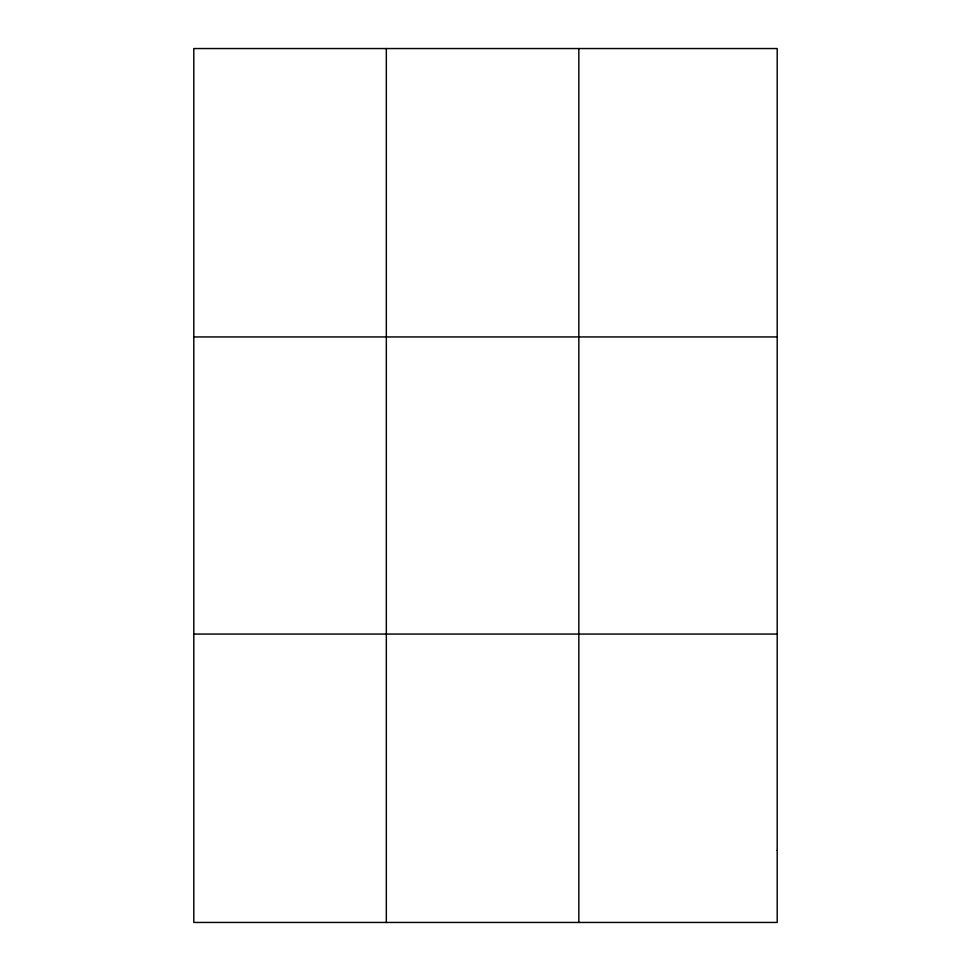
<?xml version="1.0" encoding="UTF-8"?>
<svg xmlns="http://www.w3.org/2000/svg" width="971" height="971" viewBox="0 0 971 971"><rect width="100%" height="100%" fill="white"/><g stroke="black" fill="none" stroke-linecap="round" stroke-linejoin="round"><path stroke-width="1.46" d="M386.324 922.45L386.324 48.55M578.837 922.45L578.837 48.55M193.799 336.937L777.201 336.937M193.799 634.063L777.201 634.063M777.201 850.353L777.201 922.45L193.799 922.45L193.799 48.55L777.201 48.55L777.201 850.353"/></g></svg>
